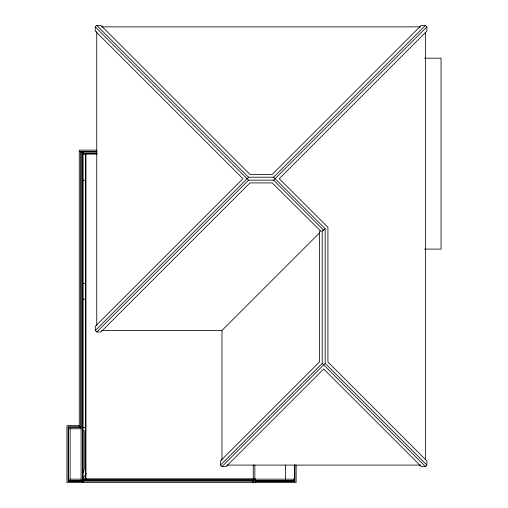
<?xml version="1.0" encoding="UTF-8"?>
<svg xmlns="http://www.w3.org/2000/svg" width="508" height="508" viewBox="0 0 508 508"><rect width="100%" height="100%" fill="white"/><g stroke="black" fill="none" stroke-linecap="round" stroke-linejoin="round"><path stroke-width="0.76" d="M321.272 231.604L272.193 182.912L249.974 182.912L100.933 331.959L96.755 331.959L95.288 330.486L95.288 326.314L242.919 178.676L95.288 31.045L95.288 26.867L96.755 25.4L100.933 25.4L249.974 174.447L272.193 174.447L421.24 25.4L425.418 25.4L426.885 26.867L426.885 31.045L279.254 178.676L327.92 227.349L327.92 361.956L426.885 460.915L426.885 465.093L425.418 466.56L421.24 466.56L323.685 369.011L226.136 466.56L221.958 466.56L220.491 465.093L220.491 460.915L319.456 361.956L319.456 231.527L320.389 230.588M95.288 330.486L248.564 177.209L273.609 177.209L425.418 25.4M96.755 331.959L248.564 180.149L273.609 180.149L426.885 26.867M101.511 330.486L221.958 330.486L319.805 232.645M220.491 465.093L322.218 363.366L322.218 230.232L323.685 230.232L325.158 228.759L273.609 177.209M221.958 466.56L325.158 363.366L325.158 228.759M101.505 26.867L420.662 26.867M424.631 58.172L441.065 58.172L441.065 249.104L424.637 249.104M96.596 150.133L79.286 150.133L79.286 427.196M80.543 151.384L96.38 151.384M79.286 151.702L97.13 151.702M96.755 152.076L81.102 152.076L81.102 480.739M97.13 153.797L82.671 153.797L82.671 479.171L294.57 479.171M82.829 153.949L97.111 153.949M82.671 180.245L85.801 180.245M82.671 283.54L85.801 283.54M82.671 299.187L85.801 299.187M79.286 425.634L66.935 425.634L66.935 482.6L296.132 482.6L296.132 465.284M79.769 426.885L68.186 426.885L68.186 481.349L83.248 481.349M81.102 427.209L68.497 427.196L68.497 481.038L294.57 481.038L294.57 464.903M82.671 427.52L85.801 427.52M68.586 428.771L81.102 428.771M82.671 430.651L84.239 430.651L84.233 468.211A9.385 9.385 0 0 1 82.442 473.729M226.708 465.093L420.668 465.093M82.855 479.019L255.441 479.019L255.441 482.6M68.586 479.171L81.102 479.171M255.149 480.739L293.954 480.739L293.954 479.171M255.251 481.349L294.881 481.349L294.881 464.706M273.609 180.149L323.685 230.232M96.755 25.4L248.564 177.209M95.288 26.867L248.564 180.149M325.158 363.366L426.885 465.093M322.218 363.366L425.418 466.56M425.418 32.417L425.418 459.55M285.426 465.087L285.426 479.171M254.826 465.087L254.826 480.739L68.586 480.739L68.586 427.209M253.263 464.903L253.263 482.6M253.111 479.171L253.111 482.6M221.958 330.486L221.958 460.343M96.755 31.623L96.755 325.73M85.801 153.797L85.801 479.171M85.744 153.797L85.744 479.171M85.642 153.797L85.642 479.171M82.855 151.702L82.855 482.6M82.829 151.702L82.829 481.038M80.855 151.702L80.855 427.196M70.148 428.771L70.148 479.171M86.169 473.539A12.516 12.516 0 0 1 82.823 477.857"/></g></svg>
